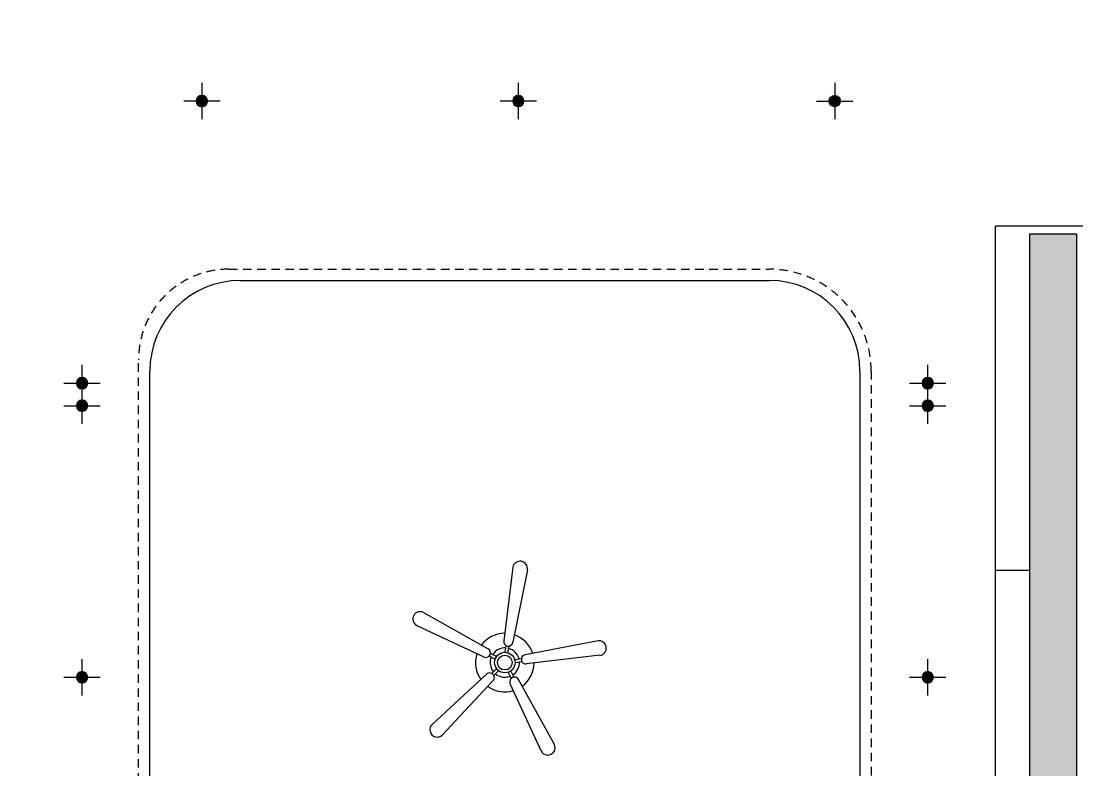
# Model space of a CAD drawing. Header units: millimetres. Extents: x 0 to 460316, y -63250 to 103204.
# Drawn here: x 217090 to 221761, y 89772 to 93082 of the extents above; entities that cross this region are included whole.
import ezdxf
from ezdxf.enums import TextEntityAlignment as Align

# ---------------------------------------------------------------- set-up
doc = ezdxf.new("R2010")
doc.units = ezdxf.units.MM
doc.header["$LTSCALE"] = 25
doc.linetypes.add('HID', pattern=[2.5, 1.5, -1])
for name, color, linetype in [('06-FUR', 6, 'Continuous'), ('06-LIGHT', 4, 'Continuous'), ('2-con', 2, 'Continuous'), ('ac-Ref', 8, 'Continuous'), ('ac-wall-fin', 3, 'Continuous'), ('CEIL-LIGHT', 7, 'Continuous'), ('FORM(YOURNAME)-11', 1, 'Continuous'), ('RC-LIGHT', 7, 'Continuous')]:
    doc.layers.add(name, color=color, linetype=linetype)
doc.styles.add('YOURNAME', font='HY울릉도M.TTF')

# ---------------------------------------------------------------- blocks, each defined once
blk = doc.blocks.new('1')
at = {"linetype": 'Continuous'}
h = blk.add_hatch(color=4, dxfattribs=at)
h.dxf.hatch_style = 1
edge = h.paths.add_edge_path()
edge.add_arc((11539653.5, -14273503.8), 37.5, 0, 360)
at = {"color": 1, "linetype": 'Continuous'}
for p, q in [((11539653.5, -14273637.1), (11539653.5, -14273370.5)), ((11539520.2, -14273503.8), (11539786.8, -14273503.8))]:
    blk.add_line(p, q, dxfattribs=at)
at = {"color": 4, "linetype": 'Continuous'}
for radius in [41.5, 37.5]:
    blk.add_circle((11539653.5, -14273503.8), radius, dxfattribs=at)
blk = doc.blocks.new('CELILNGPAN')
at = {"layer": '06-FUR', "color": 6}
for p, q in [((48717.2, -3709.4), (48676.4, -4034.6)), ((48781.1, -3721), (48717.1, -4041.2)), ((48322.4, -3909.7), (48607.1, -4069.5)), ((48291.6, -3966.9), (48588.2, -4106.2)), ((48682.4, -4085.6), (48687.2, -4056.2)), ((48695.2, -4087.7), (48700, -4058.3)), ((49093.7, -4034.6), (48771.7, -4096.2)), ((48638.6, -4116.2), (48612.1, -4102.6)), ((48644.6, -4104.7), (48618.1, -4091.1)), ((49102.3, -4098.9), (48778, -4137)), ((48725.1, -4117.8), (48754.5, -4113.2)), ((48727, -4130.6), (48756.5, -4126)), ((48360.1, -4404.3), (48600.1, -4182.9)), ((48645.1, -4158.1), (48623.9, -4179.1)), ((48654.2, -4167.3), (48633.1, -4188.3)), ((48696.1, -4174.1), (48709.5, -4200.7)), ((48707.7, -4168.3), (48721.1, -4194.9)), ((48404.9, -4451.3), (48629.1, -4212.2)), ((48842.1, -4521.2), (48705.7, -4224.6)), ((48900.6, -4493.1), (48742.5, -4206))]:
    blk.add_line(p, q, dxfattribs=at)
for radius in [45.4, 32.5]:
    blk.add_circle((48681.6, -4131), radius, dxfattribs=at)
for centre, radius, start, end in [((48749.2, -3715.2), 32.5, 349.67, 169.67), ((48307, -3938.3), 32.5, 61.67, 241.67), ((48681.6, -4131), 129.8, 90.4651, 143.078), ((48681.6, -4131), 129.8, 18.4651, 71.078), ((48696.7, -4037.9), 20.6, 170.7734, 350.7734), ((49098, -4066.8), 32.5, 277.67, 97.67), ((48681.6, -4131), 129.8, 162.4651, 215.078), ((48597.7, -4087.9), 20.6, 242.7734, 62.7734), ((48681.6, -4131), 64.9, 158.5125, 219.0342), ((48681.6, -4131), 64.9, 86.5125, 147.0342), ((48681.6, -4131), 64.9, 14.5125, 75.0342), ((48774.9, -4116.6), 20.6, 98.7734, 278.7734), ((48681.6, -4131), 64.9, 302.5125, 3.0342), ((48681.6, -4131), 129.8, 306.4651, 359.078), ((48614.6, -4197.5), 20.6, 314.7734, 134.7734), ((48681.6, -4131), 64.9, 230.5125, 291.0342), ((48724.1, -4215.3), 20.6, 26.7734, 206.7734), ((48681.6, -4131), 129.8, 234.4651, 287.078), ((48382.5, -4427.8), 32.5, 133.67, 313.67), ((48871.4, -4507.2), 32.5, 205.67, 25.67)]:
    blk.add_arc(centre, radius, start, end, dxfattribs=at)
blk = doc.blocks.new('A$C43c8e90a')
at = {"layer": 'ac-Ref'}
h = blk.add_hatch(color=256, dxfattribs=at)
h.dxf.hatch_style = 1
h.paths.add_polyline_path([(6388.4, 12355.1), (5843.4, 12355.1), (5843.4, 13365.1), (6408.4, 13365.1), (6408.4, 13565.1), (5643.4, 13565.1), (5643.4, 12155.1), (6118.4, 12155.1), (6118.4, 8981.7), (6388.4, 8981.7)])
h.paths.add_polyline_path([(9278.4, 11521.7), (9278.4, 13766.7), (9048.4, 13766.7), (9048.4, 13365.1), (9088.4, 13365.1), (9088.4, 9190.1), (7318.4, 9190.1), (7318.4, 8981.7), (9278.4, 8981.7)])
h.paths.add_polyline_path([(13256.4, 11394.7), (13523.4, 11394.7), (13523.4, 11595.6), (13258.4, 11595.6), (13258.4, 12366.7), (12390.4, 12366.7), (12390.4, 12166.7), (13080.4, 12166.7), (13080.4, 9191.7), (12268.4, 9191.7), (12268.4, 9056.7), (13263.4, 9056.7), (13263.4, 9256.7), (13256.4, 9256.7)])
h.paths.add_polyline_path([(15023.4, 13621.7), (14048.4, 13621.7), (14048.4, 13421.7), (14823.4, 13421.7), (14823.4, 12631.7), (14188.4, 12631.7), (14188.4, 11595.6), (14103.4, 11595.6), (14103.4, 11394.7), (14738.4, 11394.7), (14738.4, 9256.7), (14738.4, 9056.7), (14748.4, 9056.7), (14748.4, 4116.7), (13961.4, 4116.7), (13961.4, 3924.7), (14914.4, 3924.7), (14914.4, 2844.7), (14024.4, 2844.7), (14024.4, 2644.7), (15023.4, 2644.7)])
h.paths.add_polyline_path([(11190.4, 12366.7), (10665.4, 12366.7), (10665.4, 11521.7), (10940.4, 11521.7), (10940.4, 12166.7), (11190.4, 12166.7)])
h.paths.add_polyline_path([(12933.4, 7896.7), (11883.4, 7896.7), (11883.4, 7696.7), (12933.4, 7696.7)])
h.paths.add_polyline_path([(10856.4, 7896.7), (10646.4, 7896.7), (10646.4, 3924.7), (11261.4, 3924.7), (11261.4, 4116.7), (10856.4, 4116.7)])
h.paths.add_polyline_path([(10936.4, 2844.7), (10736.4, 2844.7), (10736.4, 2274.7), (10936.4, 2274.7)])
h.paths.add_polyline_path([(6216.4, 3944.7), (6846.4, 3944.7), (6846.4, 4144.7), (6128.4, 4144.7), (6128.4, 7599.7), (5938.4, 7599.7), (5938.4, 2659.7), (5923.4, 2659.7), (5923.4, 2459.7), (6016.4, 2459.7), (6016.4, 2274.7), (6936.4, 2274.7), (6936.4, 2474.7), (6216.4, 2474.7)])
h.paths.add_polyline_path([(2923.4, 7399.7), (5008.4, 7399.7), (5008.4, 7599.7), (2958.4, 7599.7), (2958.4, 9764.7), (4558.4, 9764.7), (4558.4, 8364.7), (4758.4, 8364.7), (4758.4, 10361.7), (5178.4, 10361.7), (5178.4, 10561.7), (4558.4, 10561.7), (4558.4, 9934.7), (2723.4, 9934.7), (2723.4, 2459.7), (3343.4, 2459.7), (3343.4, 2659.7), (2923.4, 2659.7)])
at = {"layer": '06-LIGHT', "color": 10, "linetype": 'HID'}
for p, q in [((7105.4, 7741.5), (9496.4, 7741.5)), ((6705.4, 4663.5), (6705.4, 7341.5)), ((9946.4, 7291.5), (9946.4, 4713.5))]:
    blk.add_line(p, q, dxfattribs=at)
for centre, radius, start, end in [((7105.4, 7341.5), 400, 90, 180), ((9496.4, 7291.5), 450, 0, 90)]:
    blk.add_arc(centre, radius, start, end, dxfattribs=at)
at = {"layer": '2-con'}
blk.add_lwpolyline([(10646.4, 7896.7), (10646.4, 3924.7), (11261.4, 3924.7), (11261.4, 4116.7), (10856.4, 4116.7), (10856.4, 7896.7), (10646.4, 7896.7)], dxfattribs=at)
at = {"layer": 'ac-wall-fin'}
for p, q in [((10496.4, 3744.7), (10496.4, 7931.7)), ((11003.3, 7931.7), (10496.4, 7931.7)), ((10496.4, 6410.9), (10647, 6410.7))]:
    blk.add_line(p, q, dxfattribs=at)
at = {"layer": 'CEIL-LIGHT'}
for p, q in [((7155.4, 7691.5), (9496.4, 7691.5)), ((6755.4, 4713.5), (6755.4, 7291.5)), ((9896.4, 7291.5), (9896.4, 4713.5))]:
    blk.add_line(p, q, dxfattribs=at)
for centre, start, end in [((7155.4, 7291.5), 90, 180), ((9496.4, 7291.5), 0, 90)]:
    blk.add_arc(centre, 400, start, end, dxfattribs=at)
at = {"layer": '06-LIGHT'}
blk.add_blockref('CELILNGPAN', (-40355.7, 10133.5), dxfattribs=at)
at = {"layer": 'RC-LIGHT', "yscale": 0.6024096385271789, "zscale": 0.6024096385271789}
for p, xscale, rotation in [((-8591510.8, 6960083.2), -0.6024096385271789, 90), ((-8590110.8, 6960083.2), -0.6024096385271789, 90), ((8608281.7, 6960083.2), 0.6024096385271789, 270), ((8604951.7, -6944360.7), -0.6024096385271789, 270), ((8608692.7, -6944360.7), -0.6024096385271789, 270), ((8604951.7, -6944460.7), -0.6024096385271789, 270), ((8608692.7, -6944460.7), -0.6024096385271789, 270), ((8604951.7, -6945660.7), -0.6024096385271789, 270), ((8608692.7, -6945660.7), -0.6024096385271789, 270)]:
    blk.add_blockref('1', p, dxfattribs=dict(at, xscale=xscale, rotation=rotation))
at = {"layer": 'FORM(YOURNAME)-11', "color": 3, "style": 'YOURNAME'}
for tag, height, p in [('1', 112.6, (41267.9, 5868.1)), ('2', 112.6, (41267.9, 5707.2)), ('3', 112.6, (41267.9, 5385.4)), ('4', 112.6, (41267.9, 4902.8)), ('5', 128.7, (41267.9, 4323.6)), ('6', 128.7, (41267.9, 3760.4)), ('7', 128.7, (41267.9, 3197.3)), ('8', 128.7, (41267.9, 2634.2)), ('9', 128.7, (41267.9, 2071.1)), ('10', 128.7, (40205.3, 1524)), ('11', 128.7, (41267.9, 1507.9)), ('12', 128.7, (40205.3, 960.9)), ('13', 128.7, (41267.9, 960.9))]:
    blk.add_attdef(tag, text='', height=height, dxfattribs=at).set_placement(p, align=Align.MIDDLE_RIGHT)

msp = doc.modelspace()

# ---------------------------------------------------------------- block references
at = {"layer": 'ac-Ref'}
msp.add_blockref('A$C43c8e90a', (210904.25, 84244.02), dxfattribs=at)

doc.saveas('drawing.dxf')
